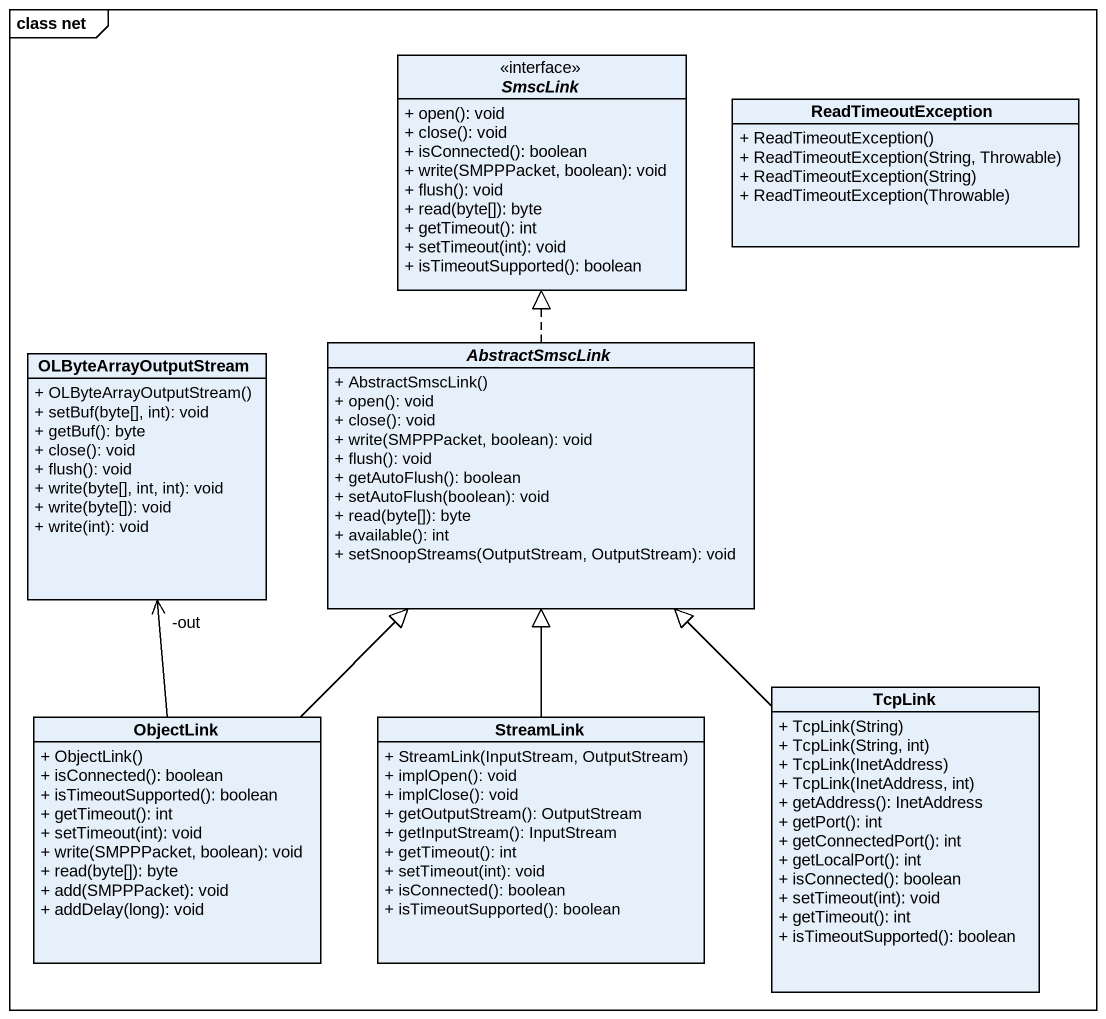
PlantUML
@startuml
mainframe class net
hide circle
hide empty members
skinparam classAttributeIconSize 0
interface SmscLink <<interface>> {
  + open(): void
  + close(): void
  + isConnected(): boolean
  + write(SMPPPacket, boolean): void
  + flush(): void
  + read(byte[]): byte
  + getTimeout(): int
  + setTimeout(int): void
  + isTimeoutSupported(): boolean
}
class ReadTimeoutException {
  + ReadTimeoutException()
  + ReadTimeoutException(String, Throwable)
  + ReadTimeoutException(String)
  + ReadTimeoutException(Throwable)
}
class OLByteArrayOutputStream {
  + OLByteArrayOutputStream()
  + setBuf(byte[], int): void
  + getBuf(): byte
  + close(): void
  + flush(): void
  + write(byte[], int, int): void
  + write(byte[]): void
  + write(int): void
}
abstract class AbstractSmscLink {
  + AbstractSmscLink()
  + open(): void
  + close(): void
  + write(SMPPPacket, boolean): void
  + flush(): void
  + getAutoFlush(): boolean
  + setAutoFlush(boolean): void
  + read(byte[]): byte
  + available(): int
  + setSnoopStreams(OutputStream, OutputStream): void
}
class ObjectLink {
  + ObjectLink()
  + isConnected(): boolean
  + isTimeoutSupported(): boolean
  + getTimeout(): int
  + setTimeout(int): void
  + write(SMPPPacket, boolean): void
  + read(byte[]): byte
  + add(SMPPPacket): void
  + addDelay(long): void
}
class StreamLink {
  + StreamLink(InputStream, OutputStream)
  + implOpen(): void
  + implClose(): void
  + getOutputStream(): OutputStream
  + getInputStream(): InputStream
  + getTimeout(): int
  + setTimeout(int): void
  + isConnected(): boolean
  + isTimeoutSupported(): boolean
}
class TcpLink {
  + TcpLink(String)
  + TcpLink(String, int)
  + TcpLink(InetAddress)
  + TcpLink(InetAddress, int)
  + getAddress(): InetAddress
  + getPort(): int
  + getConnectedPort(): int
  + getLocalPort(): int
  + isConnected(): boolean
  + setTimeout(int): void
  + getTimeout(): int
  + isTimeoutSupported(): boolean
}
AbstractSmscLink .up.|> SmscLink
ObjectLink -up-> "-out" OLByteArrayOutputStream
ObjectLink -up-|> AbstractSmscLink
StreamLink -up-|> AbstractSmscLink
TcpLink -up-|> AbstractSmscLink
@enduml
